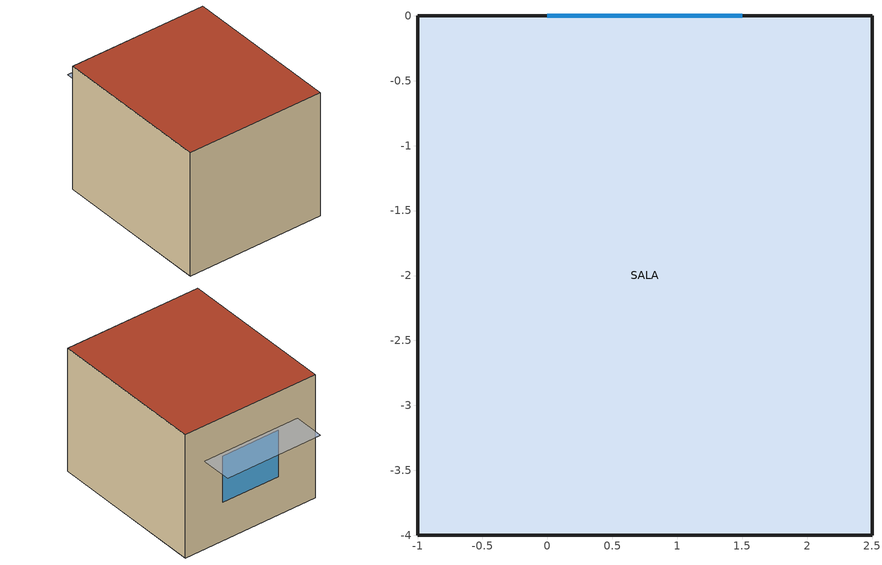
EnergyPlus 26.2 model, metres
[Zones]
SALA
 floor adiabatic (PAREDE): 2.5,0 2.5,-4 -1,-4 -1,0 z-1
 wall outside (PAREDE): 2.5,0 -1,0 -1,-4 2.5,-4 2.5,0 z-1:2.2
 window (VIDRO): 1.5,0 0,0 z0:1.2
 roof outside (PAREDE): -1,0 -1,-4 2.5,-4 2.5,0 z2.2
shading: -0.5,0 2,0 2,0.8 -0.5,0.8 z1.3
[Building]
Verificacao F3.8 brise-norte: 0, Suburbs, 0.04, 0.4, FullExterior, 25, 6
[Material:NoMass]
PAREDE: MediumRough, 1, 0.9, 0.7, 0.7
[Construction]
PAREDE: PAREDE
VIDRO: VIDRO
[WindowMaterial:SimpleGlazingSystem]
VIDRO: 5.8, 0.8, 0.85
[Zone]
SALA
